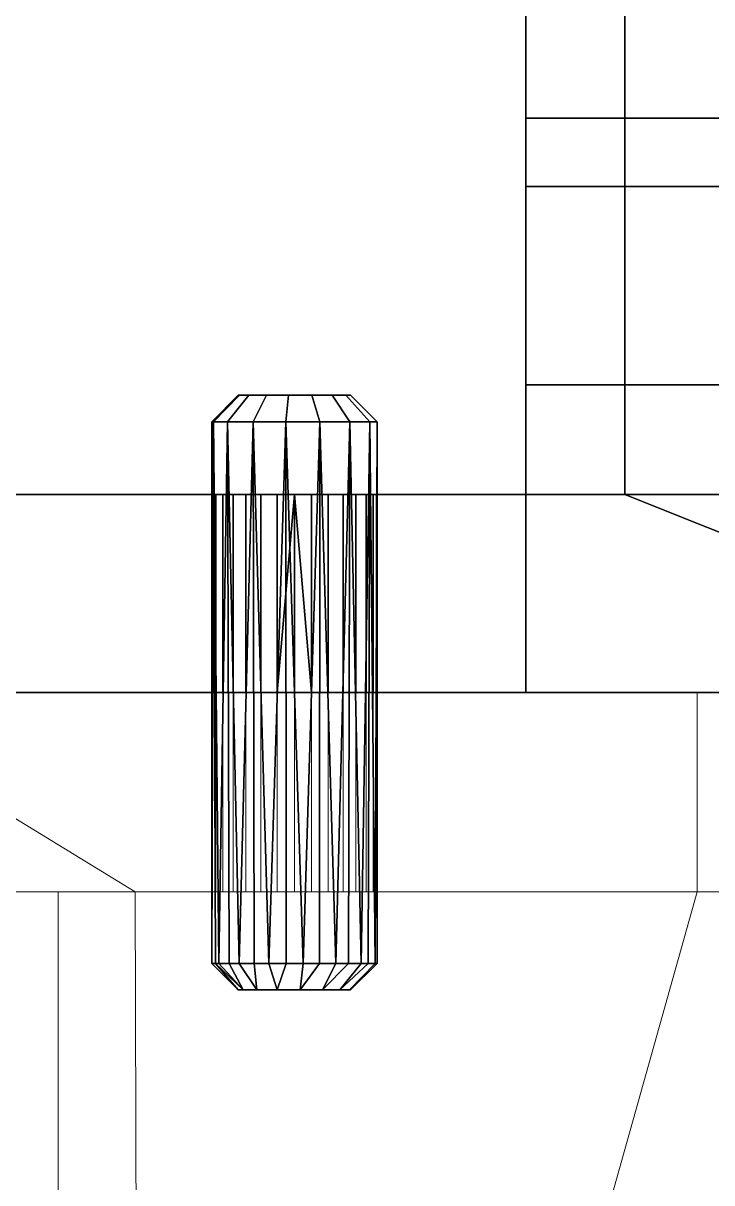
# Model space of a CAD drawing. Header units: millimetres. Extents: x -228 to 252, y -232 to 100.
# Drawn here: x 103.6 to 145.3, y -129.7 to -59.5 of the extents above; entities that cross this region are included whole.
import ezdxf

# ---------------------------------------------------------------- set-up
doc = ezdxf.new("R2010")
doc.units = ezdxf.units.MM
doc.layers.add('1', color=7, linetype='Continuous', true_color=0xffffff)

# ---------------------------------------------------------------- blocks, each defined once
blk = doc.blocks.new('UG_SURFACE_001')
at = {"layer": '1', "color": 7, "linetype": 'Continuous', "lineweight": 25}
for points in [[(150.000006, -88, -140.000001), (140.000001, -88, -140.000001), (140.000001, 10.026604, -103.61167), (150.000006, 10.026604, -103.61167)], [(140.000001, 7.276909, -104.235165), (140.000001, 10.026604, -103.533074), (140.000001, 10.026604, -103.61167), (140.000001, -88, -140.000001)], [(150.000006, 10.026604, 103.61167), (140.000001, 10.026604, 103.61167), (140.000001, -88, 140.000001), (150.000006, -88, 140.000001)], [(140.000001, -88, 140.000001), (140.000001, 10.026604, 103.61167), (140.000001, 7.276909, 104.235165)], [(140.000001, -88, -140.000001), (140.000001, -7.276909, -104.235165), (140.000001, 7.276909, -104.235165)], [(140.000001, 7.276909, 104.235165), (140.000001, -7.276909, 104.235165), (140.000001, -88, 140.000001)], [(140.000001, -88, -140.000001), (140.000001, -20.572484, -98.315597), (140.000001, -7.276909, -104.235165)], [(140.000001, -7.276909, 104.235165), (140.000001, -20.572484, 98.315597), (140.000001, -88, 140.000001)], [(140.000001, -30.31089, -87.499999), (140.000001, -20.572484, -98.315597), (140.000001, -88, -140.000001)], [(140.000001, -88, 140.000001), (140.000001, -20.572484, 98.315597), (140.000001, -30.31089, 87.499999)], [(134.000003, -24.470957, 19.775141), (134.000003, -23.352399, 18.962462), (134.000003, -22.867201), (134.000003, -65.210618)], [(134.000003, -65.210618), (134.000003, -22.867201), (134.000003, -23.122635, -2.430287)], [(134.000003, -23.122635, -2.430287), (134.000003, -23.352399, -18.962462), (134.000003, -24.470957, -19.775141), (134.000003, -65.210618)], [(134.000003, -33.286978, 59.184406), (134.000003, -23.954386, 24.689982), (134.000003, -24.879534, 23.6625), (134.000003, -100.000001, 66)], [(134.000003, -100.000001, -66), (134.000003, -24.879534, -23.6625), (134.000003, -23.954386, -24.689982), (134.000003, -33.286978, -59.184406)], [(134.000003, -65.210618), (134.000003, -25.162263, 20.972518), (134.000003, -24.470957, 19.775141)], [(134.000003, -24.470957, -19.775141), (134.000003, -25.162263, -20.972518), (134.000003, -65.210618)], [(134.000003, -24.879534, 23.6625), (134.000003, -25.306785, 22.347556), (134.000003, -69.357805, 25.423426), (134.000003, -81.369385, 48.21096)], [(134.000003, -24.879534, -23.6625), (134.000003, -100.000001, -66), (134.000003, -81.369385, -48.21096)], [(134.000003, -81.369385, -48.21096), (134.000003, -69.357805, -25.423426), (134.000003, -25.306785, -22.347556), (134.000003, -24.879534, -23.6625)], [(134.000003, -81.369385, 48.21096), (134.000003, -100.000001, 66), (134.000003, -24.879534, 23.6625)], [(134.000003, -65.210618), (134.000003, -69.357805, 25.423426), (134.000003, -25.306785, 22.347556), (134.000003, -25.162263, 20.972518)], [(134.000003, -25.162263, -20.972518), (134.000003, -25.306785, -22.347556), (134.000003, -69.357805, -25.423426), (134.000003, -65.210618)], [(140.000001, -88, -140.000001), (140.000001, -88, -74.000001), (140.000001, -34.770679, -74.000001), (140.000001, -30.31089, -87.499999)], [(140.000001, -30.31089, 87.499999), (140.000001, -34.770679, 74.000001), (140.000001, -88, 74.000001), (140.000001, -88, 140.000001)], [(134.000003, -100.000001, 66), (134.000003, -34.770679, 66), (134.000003, -33.286978, 59.184406)], [(134.000003, -33.286978, -59.184406), (134.000003, -34.770679, -66), (134.000003, -100.000001, -66)], [(140.000001, -34.770679, -74.000001), (140.000001, -88, -74.000001), (35, -88, -74.000001), (35, -34.770679, -74.000001)], [(35, -34.770679, 74.000001), (35, -88, 74.000001), (140.000001, -88, 74.000001), (140.000001, -34.770679, 74.000001)], [(134.000003, -34.770679, -66), (41.000001, -34.770679, -66), (41.000001, -100.000001, -66), (134.000003, -100.000001, -66)], [(134.000003, -100.000001, 66), (41.000001, -100.000001, 66), (41.000001, -34.770679, 66), (134.000003, -34.770679, 66)], [(150.000006, -65.210618), (134.000003, -65.210618), (134.000003, -69.357805, -25.423426), (150.000006, -69.357805, -25.423426)], [(150.000006, -69.357805, 25.423426), (134.000003, -69.357805, 25.423426), (134.000003, -65.210618), (150.000006, -65.210618)], [(150.000006, -69.357805, -25.423426), (134.000003, -69.357805, -25.423426), (134.000003, -81.369385, -48.21096), (150.000006, -81.369385, -48.21096)], [(150.000006, -81.369385, 48.21096), (134.000003, -81.369385, 48.21096), (134.000003, -69.357805, 25.423426), (150.000006, -69.357805, 25.423426)], [(150.000006, -81.369385, -48.21096), (134.000003, -81.369385, -48.21096), (134.000003, -100.000001, -66), (150.000006, -100.000001, -66)], [(150.000006, -100.000001, 66), (134.000003, -100.000001, 66), (134.000003, -81.369385, 48.21096), (150.000006, -81.369385, 48.21096)], [(35, -88, -140.000001), (140.000001, -88, -140.000001), (170.000002, -100.000001, -140.000001), (25, -100.000001, -140.000001)], [(25, -100.000001, 140.000001), (170.000002, -100.000001, 140.000001), (140.000001, -88, 140.000001), (35, -88, 140.000001)], [(140.000001, -88, -140.000001), (35, -88, -140.000001), (59.999999, -88, -126.249999), (62.542103, -88, -125.709653)], [(63.67366, -88, -114.943646), (61.299447, -88, -113.88658), (35, -88, -74.000001), (115.244716, -88, -118.454918)], [(35, -88, -74.000001), (140.000001, -88, -74.000001), (119.999997, -88, -115.000002), (117.966317, -88, -115.43227)], [(117.966317, -88, -115.43227), (116.284274, -88, -116.654344), (35, -88, -74.000001)], [(116.284274, -88, -116.654344), (115.244716, -88, -118.454918), (35, -88, -74.000001)], [(62.542103, -88, 125.709653), (59.999999, -88, 126.249999), (35, -88, 140.000001), (115.244716, -88, 121.545084)], [(61.299447, -88, 113.88658), (63.67366, -88, 114.943646), (140.000001, -88, 74.000001), (35, -88, 74.000001)], [(35, -88, 140.000001), (117.966317, -88, 124.567725), (116.284274, -88, 123.345651)], [(35, -88, 140.000001), (140.000001, -88, 140.000001), (119.999997, -88, 125), (117.966317, -88, 124.567725)], [(116.284274, -88, 123.345651), (115.244716, -88, 121.545084), (35, -88, 140.000001)], [(62.542103, -88, -125.709653), (64.644657, -88, -124.182068), (140.000001, -88, -140.000001)], [(115.244716, -88, 121.545084), (115.02739, -88, 119.477354), (64.644657, -88, 124.182068), (62.542103, -88, 125.709653)], [(65.412655, -88, -116.875), (63.67366, -88, -114.943646), (115.244716, -88, -118.454918), (115.02739, -88, -120.522641)], [(140.000001, -88, 74.000001), (63.67366, -88, 114.943646), (65.412655, -88, 116.875)], [(140.000001, -88, -140.000001), (64.644657, -88, -124.182068), (65.944105, -88, -121.931359)], [(140.000001, -88, 74.000001), (64.644657, -88, 124.182068), (117.061071, -88, 115.954913), (118.96044, -88, 115.109265)], [(64.644657, -88, 124.182068), (115.669876, -88, 117.5), (117.061071, -88, 115.954913)], [(115.02739, -88, 119.477354), (115.669876, -88, 117.5), (64.644657, -88, 124.182068)], [(65.944105, -88, 121.931359), (64.644657, -88, 124.182068), (140.000001, -88, 74.000001)], [(140.000001, -88, -140.000001), (65.412655, -88, -116.875), (117.061071, -88, -124.045081), (118.96044, -88, -124.890737)], [(65.412655, -88, -116.875), (115.669876, -88, -122.500002), (117.061071, -88, -124.045081)], [(115.02739, -88, -120.522641), (115.669876, -88, -122.500002), (65.412655, -88, -116.875)], [(66.215761, -88, -119.346701), (65.412655, -88, -116.875), (140.000001, -88, -140.000001)], [(140.000001, -88, 74.000001), (65.412655, -88, 116.875), (66.215761, -88, 119.346701)], [(140.000001, -88, -140.000001), (65.944105, -88, -121.931359), (66.249996, -88, -119.999997)], [(66.249996, -88, 119.999997), (65.944105, -88, 121.931359), (140.000001, -88, 74.000001)], [(66.249996, -88, -119.999997), (66.215761, -88, -119.346701), (140.000001, -88, -140.000001)], [(140.000001, -88, 74.000001), (66.215761, -88, 119.346701), (66.249996, -88, 119.999997)], [(115.02739, -88, -120.522641), (115.02739, -100.000001, -120.522641), (115.669876, -100.000001, -122.500002), (115.669876, -88, -122.500002)], [(115.244716, -88, -118.454918), (115.244716, -100.000001, -118.454918), (115.02739, -100.000001, -120.522641), (115.02739, -88, -120.522641)], [(115.02739, -88, 119.477354), (115.02739, -100.000001, 119.477354), (115.669876, -100.000001, 117.5), (115.669876, -88, 117.5)], [(115.244716, -88, 121.545084), (115.244716, -100.000001, 121.545084), (115.02739, -100.000001, 119.477354), (115.02739, -88, 119.477354)], [(116.284274, -88, -116.654344), (116.284274, -100.000001, -116.654344), (115.244716, -100.000001, -118.454918), (115.244716, -88, -118.454918)], [(116.284274, -88, 123.345651), (116.284274, -100.000001, 123.345651), (115.244716, -100.000001, 121.545084), (115.244716, -88, 121.545084)], [(115.669876, -88, -122.500002), (115.669876, -100.000001, -122.500002), (117.061071, -100.000001, -124.045081), (117.061071, -88, -124.045081)], [(115.669876, -88, 117.5), (115.669876, -100.000001, 117.5), (117.061071, -100.000001, 115.954913), (117.061071, -88, 115.954913)], [(117.966317, -88, -115.43227), (117.966317, -100.000001, -115.43227), (116.284274, -100.000001, -116.654344), (116.284274, -88, -116.654344)], [(117.966317, -88, 124.567725), (117.966317, -100.000001, 124.567725), (116.284274, -100.000001, 123.345651), (116.284274, -88, 123.345651)], [(117.061071, -88, -124.045081), (117.061071, -100.000001, -124.045081), (118.96044, -100.000001, -124.890737), (118.96044, -88, -124.890737)], [(117.061071, -88, 115.954913), (117.061071, -100.000001, 115.954913), (118.96044, -100.000001, 115.109265), (118.96044, -88, 115.109265)], [(119.999997, -88, -115.000002), (119.999997, -100.000001, -115.000002), (117.966317, -100.000001, -115.43227), (117.966317, -88, -115.43227)], [(119.999997, -88, 125), (119.999997, -100.000001, 125), (117.966317, -100.000001, 124.567725), (117.966317, -88, 124.567725)], [(140.000001, -88, -140.000001), (118.96044, -88, -124.890737), (119.999997, -88, -125)], [(119.999997, -88, -125), (118.96044, -100.000001, -124.890737), (121.039562, -100.000001, -124.890737)], [(119.999997, -88, -125), (118.96044, -88, -124.890737), (118.96044, -100.000001, -124.890737)], [(119.999997, -88, 115.000002), (118.96044, -100.000001, 115.109265), (121.039562, -100.000001, 115.109265)], [(119.999997, -88, 115.000002), (118.96044, -88, 115.109265), (118.96044, -100.000001, 115.109265)], [(140.000001, -88, 74.000001), (118.96044, -88, 115.109265), (119.999997, -88, 115.000002)], [(119.999997, -88, -125), (121.039562, -88, -124.890737), (140.000001, -88, -140.000001)], [(122.033685, -88, -115.43227), (119.999997, -88, -115.000002), (140.000001, -88, -74.000001)], [(121.039562, -100.000001, -124.890737), (121.039562, -88, -124.890737), (119.999997, -88, -125)], [(122.033685, -88, -115.43227), (122.033685, -100.000001, -115.43227), (119.999997, -100.000001, -115.000002), (119.999997, -88, -115.000002)], [(121.039562, -100.000001, 115.109265), (121.039562, -88, 115.109265), (119.999997, -88, 115.000002)], [(122.033685, -88, 124.567725), (122.033685, -100.000001, 124.567725), (119.999997, -100.000001, 125), (119.999997, -88, 125)], [(119.999997, -88, 115.000002), (121.039562, -88, 115.109265), (140.000001, -88, 74.000001)], [(122.033685, -88, 124.567725), (119.999997, -88, 125), (140.000001, -88, 140.000001)], [(121.039562, -88, -124.890737), (122.938924, -88, -124.045081), (140.000001, -88, -140.000001)], [(121.039562, -88, -124.890737), (121.039562, -100.000001, -124.890737), (122.938924, -100.000001, -124.045081), (122.938924, -88, -124.045081)], [(121.039562, -88, 115.109265), (121.039562, -100.000001, 115.109265), (122.938924, -100.000001, 115.954913), (122.938924, -88, 115.954913)], [(121.039562, -88, 115.109265), (122.938924, -88, 115.954913), (140.000001, -88, 74.000001)], [(140.000001, -88, -74.000001), (123.715721, -88, -116.654344), (122.033685, -88, -115.43227)], [(123.715721, -88, -116.654344), (123.715721, -100.000001, -116.654344), (122.033685, -100.000001, -115.43227), (122.033685, -88, -115.43227)], [(123.715721, -88, 123.345651), (123.715721, -100.000001, 123.345651), (122.033685, -100.000001, 124.567725), (122.033685, -88, 124.567725)], [(123.715721, -88, 123.345651), (122.033685, -88, 124.567725), (140.000001, -88, 140.000001)], [(122.938924, -88, -124.045081), (124.330126, -88, -122.500002), (140.000001, -88, -140.000001)], [(122.938924, -88, -124.045081), (122.938924, -100.000001, -124.045081), (124.330126, -100.000001, -122.500002), (124.330126, -88, -122.500002)], [(122.938924, -88, 115.954913), (122.938924, -100.000001, 115.954913), (124.330126, -100.000001, 117.5), (124.330126, -88, 117.5)], [(122.938924, -88, 115.954913), (124.330126, -88, 117.5), (140.000001, -88, 74.000001)], [(140.000001, -88, -74.000001), (124.755286, -88, -118.454918), (123.715721, -88, -116.654344)], [(124.755286, -88, -118.454918), (124.755286, -100.000001, -118.454918), (123.715721, -100.000001, -116.654344), (123.715721, -88, -116.654344)], [(124.755286, -88, 121.545084), (124.755286, -100.000001, 121.545084), (123.715721, -100.000001, 123.345651), (123.715721, -88, 123.345651)], [(140.000001, -88, 140.000001), (124.755286, -88, 121.545084), (123.715721, -88, 123.345651)], [(140.000001, -88, -140.000001), (124.330126, -88, -122.500002), (124.972612, -88, -120.522641)], [(124.330126, -88, -122.500002), (124.330126, -100.000001, -122.500002), (124.972612, -100.000001, -120.522641), (124.972612, -88, -120.522641)], [(124.330126, -88, 117.5), (124.330126, -100.000001, 117.5), (124.972612, -100.000001, 119.477354), (124.972612, -88, 119.477354)], [(140.000001, -88, 140.000001), (140.000001, -88, 74.000001), (124.330126, -88, 117.5), (124.972612, -88, 119.477354)], [(124.972612, -88, -120.522641), (124.755286, -88, -118.454918), (140.000001, -88, -74.000001), (140.000001, -88, -140.000001)], [(124.972612, -88, -120.522641), (124.972612, -100.000001, -120.522641), (124.755286, -100.000001, -118.454918), (124.755286, -88, -118.454918)], [(124.972612, -88, 119.477354), (124.972612, -100.000001, 119.477354), (124.755286, -100.000001, 121.545084), (124.755286, -88, 121.545084)], [(124.972612, -88, 119.477354), (124.755286, -88, 121.545084), (140.000001, -88, 140.000001)], [(170.000002, -100.000001, -140.000001), (140.000001, -88, -140.000001), (150.000006, -88, -140.000001)], [(170.000002, -100.000001, 140.000001), (150.000006, -88, 140.000001), (140.000001, -88, 140.000001)], [(25, -100.000001, -140.000001), (117.061071, -100.000001, -124.045081), (115.669876, -100.000001, -122.500002)], [(25, -100.000001, -140.000001), (170.000002, -100.000001, -140.000001), (121.039562, -100.000001, -124.890737), (118.96044, -100.000001, -124.890737)], [(118.96044, -100.000001, -124.890737), (117.061071, -100.000001, -124.045081), (25, -100.000001, -140.000001)], [(115.244716, -100.000001, -118.454918), (25, -100.000001, -66), (61.299447, -100.000001, -113.88658), (63.67366, -100.000001, -114.943646)], [(41.000001, -100.000001, -66), (25, -100.000001, -66), (115.244716, -100.000001, -118.454918), (116.284274, -100.000001, -116.654344)], [(62.542103, -100.000001, -125.709653), (59.999999, -100.000001, -126.249999), (25, -100.000001, -140.000001), (115.669876, -100.000001, -122.500002)], [(115.244716, -100.000001, 121.545084), (25, -100.000001, 140.000001), (59.999999, -100.000001, 126.249999), (62.542103, -100.000001, 125.709653)], [(170.000002, -100.000001, 140.000001), (25, -100.000001, 140.000001), (117.966317, -100.000001, 124.567725), (119.999997, -100.000001, 125)], [(25, -100.000001, 140.000001), (115.244716, -100.000001, 121.545084), (116.284274, -100.000001, 123.345651)], [(116.284274, -100.000001, 123.345651), (117.966317, -100.000001, 124.567725), (25, -100.000001, 140.000001)], [(41.000001, -100.000001, -66), (116.284274, -100.000001, -116.654344), (117.966317, -100.000001, -115.43227)], [(117.966317, -100.000001, -115.43227), (119.999997, -100.000001, -115.000002), (134.000003, -100.000001, -66), (41.000001, -100.000001, -66)], [(63.67366, -100.000001, 114.943646), (61.299447, -100.000001, 113.88658), (41.000001, -100.000001, 66), (134.000003, -100.000001, 66)], [(115.669876, -100.000001, -122.500002), (64.644657, -100.000001, -124.182068), (62.542103, -100.000001, -125.709653)], [(62.542103, -100.000001, 125.709653), (64.644657, -100.000001, 124.182068), (115.244716, -100.000001, 121.545084)], [(63.67366, -100.000001, -114.943646), (65.412655, -100.000001, -116.875), (115.244716, -100.000001, -118.454918)], [(65.412655, -100.000001, 116.875), (63.67366, -100.000001, 114.943646), (134.000003, -100.000001, 66)], [(64.644657, -100.000001, -124.182068), (115.669876, -100.000001, -122.500002), (115.02739, -100.000001, -120.522641)], [(65.944105, -100.000001, -121.931359), (64.644657, -100.000001, -124.182068), (115.02739, -100.000001, -120.522641)], [(115.244716, -100.000001, 121.545084), (64.644657, -100.000001, 124.182068), (65.944105, -100.000001, 121.931359)], [(115.244716, -100.000001, -118.454918), (65.412655, -100.000001, -116.875), (66.215761, -100.000001, -119.346701)], [(65.412655, -100.000001, 116.875), (115.669876, -100.000001, 117.5), (115.02739, -100.000001, 119.477354)], [(65.412655, -100.000001, 116.875), (134.000003, -100.000001, 66), (117.061071, -100.000001, 115.954913), (115.669876, -100.000001, 117.5)], [(66.215761, -100.000001, 119.346701), (65.412655, -100.000001, 116.875), (115.02739, -100.000001, 119.477354)], [(66.249996, -100.000001, -119.999997), (65.944105, -100.000001, -121.931359), (115.02739, -100.000001, -120.522641)], [(115.244716, -100.000001, 121.545084), (65.944105, -100.000001, 121.931359), (66.249996, -100.000001, 119.999997)], [(115.02739, -100.000001, -120.522641), (115.244716, -100.000001, -118.454918), (66.215761, -100.000001, -119.346701), (66.249996, -100.000001, -119.999997)], [(66.249996, -100.000001, 119.999997), (66.215761, -100.000001, 119.346701), (115.02739, -100.000001, 119.477354), (115.244716, -100.000001, 121.545084)], [(118.96044, -100.000001, 115.109265), (117.061071, -100.000001, 115.954913), (134.000003, -100.000001, 66)], [(134.000003, -100.000001, 66), (121.039562, -100.000001, 115.109265), (118.96044, -100.000001, 115.109265)], [(119.999997, -100.000001, -115.000002), (163.784236, -100.000001, -119.346701), (164.587334, -100.000001, -116.875)], [(164.055899, -100.000001, -121.931359), (163.784236, -100.000001, -119.346701), (119.999997, -100.000001, -115.000002), (122.033685, -100.000001, -115.43227)], [(164.587334, -100.000001, -116.875), (166.326344, -100.000001, -114.943646), (134.000003, -100.000001, -66), (119.999997, -100.000001, -115.000002)], [(119.999997, -100.000001, 125), (122.033685, -100.000001, 124.567725), (170.000002, -100.000001, 140.000001)], [(122.938924, -100.000001, -124.045081), (121.039562, -100.000001, -124.890737), (170.000002, -100.000001, -140.000001)], [(121.039562, -100.000001, 115.109265), (134.000003, -100.000001, 66), (166.326344, -100.000001, 114.943646), (164.587334, -100.000001, 116.875)], [(122.938924, -100.000001, 115.954913), (121.039562, -100.000001, 115.109265), (163.784236, -100.000001, 119.346701)], [(164.587334, -100.000001, 116.875), (163.784236, -100.000001, 119.346701), (121.039562, -100.000001, 115.109265)], [(122.033685, -100.000001, -115.43227), (167.457893, -100.000001, -125.709653), (165.35534, -100.000001, -124.182068)], [(165.35534, -100.000001, -124.182068), (164.055899, -100.000001, -121.931359), (122.033685, -100.000001, -115.43227)], [(167.457893, -100.000001, -125.709653), (122.033685, -100.000001, -115.43227), (123.715721, -100.000001, -116.654344)], [(170.000002, -100.000001, 140.000001), (122.033685, -100.000001, 124.567725), (123.715721, -100.000001, 123.345651)], [(170.000002, -100.000001, -140.000001), (124.330126, -100.000001, -122.500002), (122.938924, -100.000001, -124.045081)], [(163.784236, -100.000001, 119.346701), (124.330126, -100.000001, 117.5), (122.938924, -100.000001, 115.954913)], [(170.000002, -100.000001, -126.249999), (123.715721, -100.000001, -116.654344), (124.755286, -100.000001, -118.454918)], [(123.715721, -100.000001, -116.654344), (170.000002, -100.000001, -126.249999), (167.457893, -100.000001, -125.709653)], [(123.715721, -100.000001, 123.345651), (124.755286, -100.000001, 121.545084), (170.000002, -100.000001, 140.000001)], [(170.000002, -100.000001, -126.249999), (124.972612, -100.000001, -120.522641), (124.330126, -100.000001, -122.500002), (170.000002, -100.000001, -140.000001)], [(124.972612, -100.000001, 119.477354), (124.330126, -100.000001, 117.5), (163.784236, -100.000001, 119.346701)], [(170.000002, -100.000001, -126.249999), (124.755286, -100.000001, -118.454918), (124.972612, -100.000001, -120.522641)], [(163.784236, -100.000001, 119.346701), (164.055899, -100.000001, 121.931359), (124.755286, -100.000001, 121.545084), (124.972612, -100.000001, 119.477354)], [(124.755286, -100.000001, 121.545084), (164.055899, -100.000001, 121.931359), (165.35534, -100.000001, 124.182068)], [(165.35534, -100.000001, 124.182068), (167.457893, -100.000001, 125.709653), (170.000002, -100.000001, 140.000001), (124.755286, -100.000001, 121.545084)], [(150.000006, -100.000001, -66), (134.000003, -100.000001, -66), (166.326344, -100.000001, -114.943646)], [(166.326344, -100.000001, 114.943646), (134.000003, -100.000001, 66), (150.000006, -100.000001, 66)]]:
    blk.add_3dface(points, dxfattribs=at)
blk = doc.blocks.new('3148_BODY')
at = {"layer": '1', "color": 7, "linetype": 'Continuous', "lineweight": 25}
for p, q in [((140, -88, -140), (140, 10.026604, -103.611668)), ((140, -88, 140), (140, 10.026604, 103.611668)), ((134, -100, 66), (134, -34.770677, 66)), ((134, -100, -66), (134, -34.770677, -66)), ((140, -88, -74), (140, -34.770677, -74)), ((140, -88, 74), (140, -34.770677, 74)), ((35, -88, 140), (140, -88, 140)), ((35, -88, -140), (140, -88, -140)), ((35, -88, 74), (140, -88, 74)), ((35, -88, -74), (140, -88, -74)), ((140, -88, 140), (140, -88, 74)), ((140, -88, -140), (150, -88, -140)), ((140, -88, 140), (150, -88, 140)), ((140, -88, -140), (140, -88, -74)), ((25, -100, 140), (170, -100, 140)), ((25, -100, -140), (170, -100, -140)), ((41, -100, 66), (134, -100, 66)), ((41, -100, -66), (134, -100, -66)), ((134, -100, -66), (150, -100, -66)), ((134, -100, 66), (150, -100, 66))]:
    blk.add_line(p, q, dxfattribs=at)
at = {"layer": '1', "color": 7, "linetype": 'Continuous', "lineweight": 25, "extrusion": (0, -1, 0)}
for centre in [(120, 120, 88), (120, -120, 88)]:
    blk.add_circle(centre, 5, dxfattribs=at)
at = {"layer": '1', "color": 7, "linetype": 'Continuous', "lineweight": 25, "extrusion": (0, 1, 0)}
for centre in [(-120, 120, -100), (-120, -120, -100)]:
    blk.add_circle(centre, 5, dxfattribs=at)
at = {"layer": '1', "color": 7, "linetype": 'Continuous', "lineweight": 25, "extrusion": (-1, 6.12303e-17, 1.2326e-32)}
blk.add_arc((145.210618, 0, -134), 80, 124.411509, 235.588491, dxfattribs=at)
at = {"layer": '1', "color": 7, "linetype": 'Continuous', "lineweight": 25}
blk.add_blockref('UG_SURFACE_001', (0, 0), dxfattribs=at)
blk = doc.blocks.new('UG_SURFACE_022')
at = {"layer": '1', "color": 60, "linetype": 'Continuous', "lineweight": 18}
for points in [[(0, 100.078948, 12.066905), (0, 104.726948), (0, 80.352001)], [(0, 104.726948), (19.375, 104.726948), (19.375, 80.352001), (0, 80.352001)], [(19.375, 104.726948), (30.625001, 104.726948), (30.625001, 80.352001), (19.375, 80.352001)], [(30.625001, 104.726948), (85.124999, 104.726948), (85.124999, 80.352001), (30.625001, 80.352001)], [(85.124999, 104.726948), (204.875007, 104.726948), (150.999993, 85.000001), (138.999999, 85.000001)], [(138.999999, 85.000001), (138.999999, 80.352001), (85.124999, 80.352001), (85.124999, 104.726948)], [(204.875007, 104.726948), (204.875007, 80.352001), (150.999993, 80.352001), (150.999993, 85.000001)], [(204.875007, 104.726948), (270.624995, 104.726948), (270.624995, 80.352001), (204.875007, 80.352001)], [(270.624995, 104.726948), (289.999992, 104.726948), (289.999992, 80.352001), (270.624995, 80.352001)], [(289.999992, 100.078948, 12.066905), (289.999992, 80.352001), (289.999992, 104.726948)], [(0, 80.352001), (0, 46.328951), (0, 46.328951, 12.066905), (0, 100.078948, 12.066905)], [(289.999992, 100.078948, 12.066905), (289.999992, 46.328951, 12.066905), (289.999992, 46.328951), (289.999992, 80.352001)], [(150.999993, 85.000001), (150.999993, 85.000001, -119.999997), (138.999999, 85.000001, -119.999997), (138.999999, 85.000001)], [(138.999999, 80.352001), (138.999999, 85.000001), (138.999999, 85.000001, -119.999997), (138.999999, 79.999998, -119.999997)], [(150.999993, 79.999998, -119.999997), (150.999993, 85.000001, -119.999997), (150.999993, 85.000001), (150.999993, 80.352001)], [(0, 80.352001), (19.375, 80.352001), (19.375, 46.328951), (0, 46.328951)], [(19.375, 80.352001), (23.454916, 75.459279), (21.654347, 74.419722)], [(21.654347, 74.419722), (20.432273, 72.737686), (19.375, 80.352001)], [(19.375, 46.328951), (19.375, 80.352001), (20, 70.703998)], [(25.522642, 75.676613), (23.454916, 75.459279), (19.375, 80.352001), (30.625001, 80.352001)], [(20.432273, 72.737686), (20, 70.703998), (19.375, 80.352001)], [(30.625001, 80.352001), (27.5, 75.034127), (25.522642, 75.676613)], [(29.045084, 73.642924), (27.5, 75.034127), (30.625001, 80.352001)], [(30.625001, 80.352001), (29.890738, 71.743555), (29.045084, 73.642924)], [(29.890738, 69.664441), (29.890738, 71.743555), (30.625001, 80.352001), (30.625001, 46.328951)], [(30.625001, 80.352001), (85.124999, 80.352001), (85.124999, 46.328951), (30.625001, 46.328951)], [(138.999999, 46.328951), (85.124999, 46.328951), (85.124999, 80.352001), (138.999999, 80.352001)], [(138.999999, 79.999998, -119.999997), (138.999999, 46.328951), (138.999999, 80.352001)], [(150.999993, 80.352001), (204.875007, 80.352001), (204.875007, 46.328951), (150.999993, 46.328951)], [(150.999993, 79.999998, -119.999997), (150.999993, 80.352001), (150.999993, 46.328951)], [(204.875007, 80.352001), (263.454914, 75.459279), (261.654347, 74.419722)], [(204.875007, 80.352001), (270.624995, 80.352001), (265.522629, 75.676613), (263.454914, 75.459279)], [(204.875007, 46.328951), (204.875007, 80.352001), (259.99999, 70.703998), (260.432273, 68.670318)], [(261.654347, 74.419722), (260.432273, 72.737686), (204.875007, 80.352001)], [(260.432273, 72.737686), (259.99999, 70.703998), (204.875007, 80.352001)], [(267.500013, 75.034127), (265.522629, 75.676613), (270.624995, 80.352001)], [(270.624995, 80.352001), (269.045085, 73.642924), (267.500013, 75.034127)], [(269.890726, 71.743555), (269.045085, 73.642924), (270.624995, 80.352001)], [(269.890726, 69.664441), (269.890726, 71.743555), (270.624995, 80.352001), (270.624995, 46.328951)], [(270.624995, 80.352001), (289.999992, 80.352001), (289.999992, 46.328951), (270.624995, 46.328951)], [(138.999999, 79.999998, -119.999997), (138.999999, 21, -5), (138.999999, 21), (138.999999, 46.328951)], [(150.999993, 46.328951), (150.999993, 21), (150.999993, 21, -5), (150.999993, 79.999998, -119.999997)], [(23.454916, 75.459279), (23.454916, 75.459279, 12.066905), (21.654347, 74.419722, 12.066905), (21.654347, 74.419722)], [(25.522642, 75.676613), (25.522642, 75.676613, 12.066905), (23.454916, 75.459279, 12.066905), (23.454916, 75.459279)], [(27.5, 75.034127), (27.5, 75.034127, 12.066905), (25.522642, 75.676613, 12.066905), (25.522642, 75.676613)], [(263.454914, 75.459279), (263.454914, 75.459279, 12.066905), (261.654347, 74.419722, 12.066905), (261.654347, 74.419722)], [(265.522629, 75.676613), (265.522629, 75.676613, 12.066905), (263.454914, 75.459279, 12.066905), (263.454914, 75.459279)], [(267.500013, 75.034127), (267.500013, 75.034127, 12.066905), (265.522629, 75.676613, 12.066905), (265.522629, 75.676613)], [(29.045084, 73.642924), (29.045084, 73.642924, 12.066905), (27.5, 75.034127, 12.066905), (27.5, 75.034127)], [(269.045085, 73.642924), (269.045085, 73.642924, 12.066905), (267.500013, 75.034127, 12.066905), (267.500013, 75.034127)], [(21.654347, 74.419722), (21.654347, 74.419722, 12.066905), (20.432273, 72.737686, 12.066905), (20.432273, 72.737686)], [(261.654347, 74.419722), (261.654347, 74.419722, 12.066905), (260.432273, 72.737686, 12.066905), (260.432273, 72.737686)], [(29.890738, 71.743555), (29.890738, 71.743555, 12.066905), (29.045084, 73.642924, 12.066905), (29.045084, 73.642924)], [(269.890726, 71.743555), (269.890726, 71.743555, 12.066905), (269.045085, 73.642924, 12.066905), (269.045085, 73.642924)], [(20.432273, 72.737686), (20.432273, 72.737686, 12.066905), (20, 70.703998, 12.066905), (20, 70.703998)], [(260.432273, 72.737686), (260.432273, 72.737686, 12.066905), (259.99999, 70.703998, 12.066905), (259.99999, 70.703998)], [(29.890738, 69.664441), (29.890738, 69.664441, 12.066905), (29.890738, 71.743555, 12.066905), (29.890738, 71.743555)], [(269.890726, 69.664441), (269.890726, 69.664441, 12.066905), (269.890726, 71.743555, 12.066905), (269.890726, 71.743555)], [(20, 70.703998), (20.432273, 68.670318), (19.375, 46.328951)], [(20, 70.703998), (20, 70.703998, 12.066905), (20.432273, 68.670318, 12.066905), (20.432273, 68.670318)], [(259.99999, 70.703998), (259.99999, 70.703998, 12.066905), (260.432273, 68.670318, 12.066905), (260.432273, 68.670318)], [(29.045084, 67.765072), (29.045084, 67.765072, 12.066905), (29.890738, 69.664441, 12.066905), (29.890738, 69.664441)], [(30.625001, 46.328951), (29.045084, 67.765072), (29.890738, 69.664441)], [(269.045085, 67.765072), (269.045085, 67.765072, 12.066905), (269.890726, 69.664441, 12.066905), (269.890726, 69.664441)], [(270.624995, 46.328951), (269.045085, 67.765072), (269.890726, 69.664441)], [(20.432273, 68.670318), (21.654347, 66.988274), (19.375, 46.328951)], [(20.432273, 68.670318), (20.432273, 68.670318, 12.066905), (21.654347, 66.988274, 12.066905), (21.654347, 66.988274)], [(260.432273, 68.670318), (261.654347, 66.988274), (204.875007, 46.328951)], [(260.432273, 68.670318), (260.432273, 68.670318, 12.066905), (261.654347, 66.988274, 12.066905), (261.654347, 66.988274)], [(27.5, 66.37387), (27.5, 66.37387, 12.066905), (29.045084, 67.765072, 12.066905), (29.045084, 67.765072)], [(30.625001, 46.328951), (27.5, 66.37387), (29.045084, 67.765072)], [(267.500013, 66.37387), (267.500013, 66.37387, 12.066905), (269.045085, 67.765072, 12.066905), (269.045085, 67.765072)], [(267.500013, 66.37387), (269.045085, 67.765072), (270.624995, 46.328951)], [(19.375, 46.328951), (21.654347, 66.988274), (23.454916, 65.948717)], [(21.654347, 66.988274), (21.654347, 66.988274, 12.066905), (23.454916, 65.948717, 12.066905), (23.454916, 65.948717)], [(270.624995, 46.328951), (204.875007, 46.328951), (261.654347, 66.988274), (263.454914, 65.948717)], [(261.654347, 66.988274), (261.654347, 66.988274, 12.066905), (263.454914, 65.948717, 12.066905), (263.454914, 65.948717)], [(25.522642, 65.731391), (25.522642, 65.731391, 12.066905), (27.5, 66.37387, 12.066905), (27.5, 66.37387)], [(25.522642, 65.731391), (27.5, 66.37387), (30.625001, 46.328951)], [(265.522629, 65.731391), (265.522629, 65.731391, 12.066905), (267.500013, 66.37387, 12.066905), (267.500013, 66.37387)], [(270.624995, 46.328951), (265.522629, 65.731391), (267.500013, 66.37387)], [(30.625001, 46.328951), (19.375, 46.328951), (23.454916, 65.948717), (25.522642, 65.731391)], [(23.454916, 65.948717), (23.454916, 65.948717, 12.066905), (25.522642, 65.731391, 12.066905), (25.522642, 65.731391)], [(263.454914, 65.948717), (263.454914, 65.948717, 12.066905), (265.522629, 65.731391, 12.066905), (265.522629, 65.731391)], [(263.454914, 65.948717), (265.522629, 65.731391), (270.624995, 46.328951)], [(0, 7.22695, 12.066905), (0, 46.328951, 12.066905), (0, 46.328951), (0, 17.72695)], [(0, 46.328951), (19.375, 46.328951), (19.375, 23.362527), (19.290341, 23.246003)], [(19.290341, 23.246003), (18.750001, 20.703901), (0, 17.72695), (0, 46.328951)], [(19.375, 46.328951), (23.068644, 26.648004), (20.817934, 25.348555)], [(19.375, 46.328951), (30.625001, 46.328951), (25.653303, 26.919661), (23.068644, 26.648004)], [(20.817934, 25.348555), (19.375, 23.362527), (19.375, 46.328951)], [(28.124999, 26.116559), (25.653303, 26.919661), (30.625001, 46.328951)], [(30.625001, 46.328951), (30.056356, 24.377558), (28.124999, 26.116559)], [(30.625001, 46.328951), (30.625001, 23.100363), (30.056356, 24.377558)], [(31.113423, 22.003349), (30.625001, 23.100363), (30.625001, 46.328951), (85.124999, 46.328951)], [(31.113423, 19.404452), (31.113423, 22.003349), (85.124999, 46.328951), (85.124999, 17.72695)], [(85.124999, 17.72695), (85.124999, 46.328951), (138.999999, 46.328951), (138.999999, 21)], [(150.999993, 21), (150.999993, 46.328951), (204.875007, 46.328951), (204.875007, 17.72695)], [(204.875007, 46.328951), (270.624995, 46.328951), (263.068646, 26.648004), (260.817945, 25.348555)], [(204.875007, 17.72695), (204.875007, 46.328951), (259.290338, 23.246003), (258.749992, 20.703901)], [(260.817945, 25.348555), (259.290338, 23.246003), (204.875007, 46.328951)], [(265.653312, 26.919661), (263.068646, 26.648004), (270.624995, 46.328951)], [(270.624995, 46.328951), (268.124998, 26.116559), (265.653312, 26.919661)], [(270.056367, 24.377558), (268.124998, 26.116559), (270.624995, 46.328951)], [(270.624995, 46.328951), (270.624995, 23.100363), (270.056367, 24.377558)], [(270.624995, 23.100363), (270.624995, 46.328951), (289.999992, 46.328951), (289.999992, 17.72695)], [(289.999992, 46.328951, 12.066905), (289.999992, 7.22695, 12.066905), (289.999992, 17.72695), (289.999992, 46.328951)]]:
    blk.add_3dface(points, dxfattribs=at)
blk = doc.blocks.new('plohadka_fiksatora_traversi_BODY')
at = {"layer": '1', "color": 60, "linetype": 'Continuous', "lineweight": 18}
for p, q in [((0, 250), (0, 0)), ((0, 0, 12.0669), (0, 250, 12.0669)), ((290, 250, 12.0669), (290, 0, 12.0669)), ((290, 0), (290, 250)), ((151, 85), (139, 85)), ((139, 85), (139, 85, -120)), ((139, 85), (139, 21)), ((151, 85), (151, 21)), ((151, 85), (151, 85, -120))]:
    blk.add_line(p, q, dxfattribs=at)
at = {"layer": '1', "color": 60, "linetype": 'Continuous', "lineweight": 18, "extrusion": (0, 0, -1)}
for centre in [(-25, 70.704), (-25, 70.704, -12.0669), (-265, 70.704), (-265, 70.704, -12.0669)]:
    blk.add_circle(centre, 5, dxfattribs=at)
at = {"layer": '1', "color": 60, "linetype": 'Continuous', "lineweight": 18}
blk.add_blockref('UG_SURFACE_022', (0, 0), dxfattribs=at)
blk = doc.blocks.new('UG_SURFACE_023')
at = {"layer": '1', "color": 30, "linetype": 'Continuous', "lineweight": 25}
for points in [[(-0.522642, 4.97261, 1.6), (-2.5, 4.330127, 1.6), (-1.545085, 4.755283, 34.400001)], [(-2.5, 4.330127, 1.6), (-0.522642, 4.97261, 1.6), (-0.355397, 3.381375), (-1.7, 2.944486)], [(-1.545085, 4.755283, 34.400001), (-0.511221, 4.863946, 34.400001), (-0.522642, 4.97261, 1.6)], [(-1.050658, 3.233592, 35.999998), (0.355397, 3.381375, 35.999998), (0.522642, 4.97261, 34.400001), (-0.511221, 4.863946, 34.400001)], [(1.545085, 4.755283, 1.6), (-0.522642, 4.97261, 1.6), (0.522642, 4.97261, 34.400001)], [(-0.522642, 4.97261, 1.6), (-0.511221, 4.863946, 34.400001), (0.522642, 4.97261, 34.400001)], [(-0.522642, 4.97261, 1.6), (1.545085, 4.755283, 1.6), (1.050658, 3.233592), (-0.355397, 3.381375)], [(1.511321, 4.651368, 34.400001), (0.522642, 4.97261, 34.400001), (0.355397, 3.381375, 35.999998)], [(0.522642, 4.97261, 34.400001), (1.511321, 4.651368, 34.400001), (1.545085, 4.755283, 1.6)], [(-2.5, 4.330127, 1.6), (-4.045085, 2.938926, 1.6), (-3.345653, 3.715724, 34.400001)], [(-4.045085, 2.938926, 1.6), (-2.5, 4.330127, 1.6), (-1.7, 2.944486), (-2.750658, 1.99847)], [(-3.345653, 3.715724, 34.400001), (-2.445369, 4.235503, 34.400001), (-2.5, 4.330127, 1.6)], [(-2.445369, 4.235503, 34.400001), (-3.345653, 3.715724, 34.400001), (-2.275044, 2.526692, 35.999998)], [(-2.5, 4.330127, 1.6), (-2.445369, 4.235503, 34.400001), (-1.545085, 4.755283, 34.400001)], [(-2.275044, 2.526692, 35.999998), (-1.050658, 3.233592, 35.999998), (-1.545085, 4.755283, 34.400001), (-2.445369, 4.235503, 34.400001)], [(-0.511221, 4.863946, 34.400001), (-1.545085, 4.755283, 34.400001), (-1.050658, 3.233592, 35.999998)], [(0.355397, 3.381375, 35.999998), (1.7, 2.944486, 35.999998), (2.5, 4.330127, 34.400001), (1.511321, 4.651368, 34.400001)], [(1.545085, 4.755283, 1.6), (3.345653, 3.715724, 1.6), (2.275044, 2.526692), (1.050658, 3.233592)], [(1.545085, 4.755283, 1.6), (1.511321, 4.651368, 34.400001), (2.5, 4.330127, 34.400001)], [(3.345653, 3.715724, 1.6), (1.545085, 4.755283, 1.6), (2.5, 4.330127, 34.400001)], [(3.272542, 3.634527, 34.400001), (2.5, 4.330127, 34.400001), (1.7, 2.944486, 35.999998)], [(2.5, 4.330127, 34.400001), (3.272542, 3.634527, 34.400001), (3.345653, 3.715724, 1.6)], [(-4.045085, 2.938926, 1.6), (-3.95669, 2.874704, 34.400001), (-3.345653, 3.715724, 34.400001)], [(-3.106055, 1.382905, 35.999998), (-2.275044, 2.526692, 35.999998), (-3.345653, 3.715724, 34.400001), (-3.95669, 2.874704, 34.400001)], [(1.7, 2.944486, 35.999998), (2.750658, 1.99847, 35.999998), (4.045085, 2.938926, 34.400001), (3.272542, 3.634527, 34.400001)], [(3.345653, 3.715724, 1.6), (4.567727, 2.033683, 1.6), (3.106055, 1.382905), (2.275044, 2.526692)], [(3.345653, 3.715724, 1.6), (3.272542, 3.634527, 34.400001), (4.045085, 2.938926, 34.400001)], [(4.567727, 2.033683, 1.6), (3.345653, 3.715724, 1.6), (4.045085, 2.938926, 34.400001)], [(-4.045085, 2.938926, 1.6), (-4.890738, 1.039558, 1.6), (-4.567727, 2.033683, 34.400001)], [(-4.890738, 1.039558, 1.6), (-4.045085, 2.938926, 1.6), (-2.750658, 1.99847), (-3.325702, 0.7069)], [(-4.567727, 2.033683, 34.400001), (-3.95669, 2.874704, 34.400001), (-4.045085, 2.938926, 1.6)], [(-3.95669, 2.874704, 34.400001), (-4.567727, 2.033683, 34.400001), (-3.106055, 1.382905, 35.999998)], [(0, 0), (-3.325702, 0.7069), (-2.750658, 1.99847), (-1.7, 2.944486)], [(-1.050658, 3.233592, 35.999998), (-2.275044, 2.526692, 35.999998), (-3.106055, 1.382905, 35.999998), (0, 0, 35.999998)], [(-1.7, 2.944486), (-0.355397, 3.381375), (1.050658, 3.233592), (0, 0)], [(1.7, 2.944486, 35.999998), (0.355397, 3.381375, 35.999998), (-1.050658, 3.233592, 35.999998), (0, 0, 35.999998)], [(1.050658, 3.233592), (2.275044, 2.526692), (3.106055, 1.382905), (0, 0)], [(0, 0, 35.999998), (3.325702, 0.7069, 35.999998), (2.750658, 1.99847, 35.999998), (1.7, 2.944486, 35.999998)], [(4.467912, 1.989242, 34.400001), (4.045085, 2.938926, 34.400001), (2.750658, 1.99847, 35.999998)], [(4.045085, 2.938926, 34.400001), (4.467912, 1.989242, 34.400001), (4.567727, 2.033683, 1.6)], [(-4.890738, 1.039558, 1.6), (-4.783864, 1.016842, 34.400001), (-4.567727, 2.033683, 34.400001)], [(-3.106055, 1.382905, 35.999998), (-4.567727, 2.033683, 34.400001), (-4.783864, 1.016842, 34.400001)], [(2.750658, 1.99847, 35.999998), (3.325702, 0.7069, 35.999998), (4.890738, 1.039558, 34.400001), (4.467912, 1.989242, 34.400001)], [(4.567727, 2.033683, 1.6), (5, 0, 1.6), (3.4, 0), (3.106055, 1.382905)], [(4.567727, 2.033683, 1.6), (4.467912, 1.989242, 34.400001), (4.890738, 1.039558, 34.400001)], [(5, 0, 1.6), (4.567727, 2.033683, 1.6), (4.890738, 1.039558, 34.400001)], [(-4.783864, 1.016842, 34.400001), (-5, 0, 34.400001), (-3.4, 0, 35.999998), (-3.106055, 1.382905, 35.999998)], [(-4.890738, 1.039558, 1.6), (-5, 0, 1.6), (-5, 0, 34.400001)], [(-5, 0, 34.400001), (-4.783864, 1.016842, 34.400001), (-4.890738, 1.039558, 1.6)], [(-5, 0, 1.6), (-4.890738, 1.039558, 1.6), (-3.325702, 0.7069), (-3.4, 0)], [(-3.106055, 1.382905, 35.999998), (-3.4, 0, 35.999998), (-3.106055, -1.382905, 35.999998), (0, 0, 35.999998)], [(-3.325702, -0.7069), (-3.4, 0), (-3.325702, 0.7069), (0, 0)], [(3.106055, 1.382905), (3.4, 0), (3.106055, -1.382905), (0, 0)], [(3.325702, -0.7069, 35.999998), (3.4, 0, 35.999998), (3.325702, 0.7069, 35.999998), (0, 0, 35.999998)], [(5, 0, 34.400001), (4.890738, 1.039558, 34.400001), (3.325702, 0.7069, 35.999998), (3.4, 0, 35.999998)], [(4.890738, 1.039558, 34.400001), (5, 0, 34.400001), (5, 0, 1.6)], [(-3.4, 0, 35.999998), (-5, 0, 34.400001), (-4.783864, -1.016842, 34.400001)], [(-4.890738, -1.039558, 1.6), (-4.783864, -1.016842, 34.400001), (-5, 0, 34.400001)], [(-5, 0, 34.400001), (-5, 0, 1.6), (-4.890738, -1.039558, 1.6)], [(-3.4, 0), (-3.325702, -0.7069), (-4.890738, -1.039558, 1.6), (-5, 0, 1.6)], [(-4.783864, -1.016842, 34.400001), (-4.567727, -2.033683, 34.400001), (-3.106055, -1.382905, 35.999998), (-3.4, 0, 35.999998)], [(-1.7, -2.944486), (-2.750658, -1.99847), (-3.325702, -0.7069), (0, 0)], [(-3.106055, -1.382905, 35.999998), (-2.275044, -2.526692, 35.999998), (-1.050658, -3.233592, 35.999998), (0, 0, 35.999998)], [(1.050658, -3.233592), (-0.355397, -3.381375), (-1.7, -2.944486), (0, 0)], [(-1.050658, -3.233592, 35.999998), (0.355397, -3.381375, 35.999998), (1.7, -2.944486, 35.999998), (0, 0, 35.999998)], [(1.7, -2.944486, 35.999998), (2.750658, -1.99847, 35.999998), (3.325702, -0.7069, 35.999998), (0, 0, 35.999998)], [(3.106055, -1.382905), (2.275044, -2.526692), (1.050658, -3.233592), (0, 0)], [(5, 0, 1.6), (4.567727, -2.033683, 1.6), (3.106055, -1.382905), (3.4, 0)], [(3.4, 0, 35.999998), (3.325702, -0.7069, 35.999998), (4.890738, -1.039558, 34.400001), (5, 0, 34.400001)], [(4.890738, -1.039558, 34.400001), (4.567727, -2.033683, 1.6), (5, 0, 1.6)], [(5, 0, 1.6), (5, 0, 34.400001), (4.890738, -1.039558, 34.400001)], [(-4.045085, -2.938926, 1.6), (-4.890738, -1.039558, 1.6), (-3.325702, -0.7069), (-2.750658, -1.99847)], [(-4.567727, -2.033683, 34.400001), (-4.783864, -1.016842, 34.400001), (-4.890738, -1.039558, 1.6)], [(-4.567727, -2.033683, 34.400001), (-4.890738, -1.039558, 1.6), (-4.045085, -2.938926, 1.6)], [(-3.106055, -1.382905, 35.999998), (-4.567727, -2.033683, 34.400001), (-3.95669, -2.874704, 34.400001)], [(-3.95669, -2.874704, 34.400001), (-3.345653, -3.715724, 34.400001), (-2.275044, -2.526692, 35.999998), (-3.106055, -1.382905, 35.999998)], [(4.567727, -2.033683, 1.6), (3.345653, -3.715724, 1.6), (2.275044, -2.526692), (3.106055, -1.382905)], [(4.467912, -1.989242, 34.400001), (4.890738, -1.039558, 34.400001), (3.325702, -0.7069, 35.999998), (2.750658, -1.99847, 35.999998)], [(4.890738, -1.039558, 34.400001), (4.467912, -1.989242, 34.400001), (4.567727, -2.033683, 1.6)], [(-4.045085, -2.938926, 1.6), (-3.95669, -2.874704, 34.400001), (-4.567727, -2.033683, 34.400001)], [(-2.5, -4.330127, 1.6), (-4.045085, -2.938926, 1.6), (-2.750658, -1.99847), (-1.7, -2.944486)], [(3.272542, -3.634527, 34.400001), (4.045085, -2.938926, 34.400001), (2.750658, -1.99847, 35.999998), (1.7, -2.944486, 35.999998)], [(2.750658, -1.99847, 35.999998), (4.045085, -2.938926, 34.400001), (4.467912, -1.989242, 34.400001)], [(4.045085, -2.938926, 34.400001), (3.345653, -3.715724, 1.6), (4.567727, -2.033683, 1.6)], [(4.567727, -2.033683, 1.6), (4.467912, -1.989242, 34.400001), (4.045085, -2.938926, 34.400001)], [(-2.275044, -2.526692, 35.999998), (-3.345653, -3.715724, 34.400001), (-2.445369, -4.235503, 34.400001)], [(-2.445369, -4.235503, 34.400001), (-1.545085, -4.755283, 34.400001), (-1.050658, -3.233592, 35.999998), (-2.275044, -2.526692, 35.999998)], [(3.345653, -3.715724, 1.6), (1.545085, -4.755283, 1.6), (1.050658, -3.233592), (2.275044, -2.526692)], [(-3.345653, -3.715724, 34.400001), (-3.95669, -2.874704, 34.400001), (-4.045085, -2.938926, 1.6)], [(-3.345653, -3.715724, 34.400001), (-4.045085, -2.938926, 1.6), (-2.5, -4.330127, 1.6)], [(-0.522642, -4.97261, 1.6), (-2.5, -4.330127, 1.6), (-1.7, -2.944486), (-0.355397, -3.381375)], [(-1.050658, -3.233592, 35.999998), (-1.545085, -4.755283, 34.400001), (-0.511221, -4.863946, 34.400001)], [(-0.511221, -4.863946, 34.400001), (0.522642, -4.97261, 34.400001), (0.355397, -3.381375, 35.999998), (-1.050658, -3.233592, 35.999998)], [(1.545085, -4.755283, 1.6), (-0.522642, -4.97261, 1.6), (-0.355397, -3.381375), (1.050658, -3.233592)], [(1.511321, -4.651368, 34.400001), (2.5, -4.330127, 34.400001), (1.7, -2.944486, 35.999998), (0.355397, -3.381375, 35.999998)], [(0.355397, -3.381375, 35.999998), (0.522642, -4.97261, 34.400001), (1.511321, -4.651368, 34.400001)], [(1.7, -2.944486, 35.999998), (2.5, -4.330127, 34.400001), (3.272542, -3.634527, 34.400001)], [(4.045085, -2.938926, 34.400001), (3.272542, -3.634527, 34.400001), (3.345653, -3.715724, 1.6)], [(-2.5, -4.330127, 1.6), (-2.445369, -4.235503, 34.400001), (-3.345653, -3.715724, 34.400001)], [(2.5, -4.330127, 34.400001), (1.545085, -4.755283, 1.6), (3.345653, -3.715724, 1.6)], [(3.345653, -3.715724, 1.6), (3.272542, -3.634527, 34.400001), (2.5, -4.330127, 34.400001)], [(-1.545085, -4.755283, 34.400001), (-2.445369, -4.235503, 34.400001), (-2.5, -4.330127, 1.6)], [(-1.545085, -4.755283, 34.400001), (-2.5, -4.330127, 1.6), (-0.522642, -4.97261, 1.6)], [(-0.522642, -4.97261, 1.6), (-0.511221, -4.863946, 34.400001), (-1.545085, -4.755283, 34.400001)], [(0.522642, -4.97261, 34.400001), (-0.522642, -4.97261, 1.6), (1.545085, -4.755283, 1.6)], [(0.522642, -4.97261, 34.400001), (-0.511221, -4.863946, 34.400001), (-0.522642, -4.97261, 1.6)], [(1.545085, -4.755283, 1.6), (1.511321, -4.651368, 34.400001), (0.522642, -4.97261, 34.400001)], [(2.5, -4.330127, 34.400001), (1.511321, -4.651368, 34.400001), (1.545085, -4.755283, 1.6)]]:
    blk.add_3dface(points, dxfattribs=at)
blk = doc.blocks.new('1080-10x036_BODY')
at = {"layer": '1', "color": 30, "linetype": 'Continuous', "lineweight": 25, "extrusion": (0, 0, -1)}
blk.add_circle((0, 0, -34.4), 5, dxfattribs=at)
at = {"layer": '1', "color": 30, "linetype": 'Continuous', "lineweight": 25}
for centre, radius in [((0, 0, 1.6), 5), ((0, 0, 36), 3.4)]:
    blk.add_circle(centre, radius, dxfattribs=at)
at = {"layer": '1', "color": 30, "linetype": 'Continuous', "lineweight": 25, "extrusion": (3.51436e-15, 0, -1)}
blk.add_circle((0, 0), 3.4, dxfattribs=at)
at = {"layer": '1', "color": 30, "linetype": 'Continuous', "lineweight": 25}
blk.add_blockref('UG_SURFACE_023', (0, 0), dxfattribs=at)

msp = doc.modelspace()

# ---------------------------------------------------------------- block references
at = {"layer": '1', "color": 172, "linetype": 'Continuous', "lineweight": 18}
msp.add_blockref('3148_BODY', (0, 0), dxfattribs=at)
at = {"layer": '1', "color": 172, "linetype": 'Continuous', "lineweight": 18, "extrusion": (0, -1, 0)}
for p in [(120, 120, 82), (120, -120, 82)]:
    msp.add_blockref('1080-10x036_BODY', p, dxfattribs=at)
at = {"layer": '1', "color": 172, "linetype": 'Continuous', "lineweight": 18, "extrusion": (0, 1, 0), "rotation": 270}
msp.add_blockref('plohadka_fiksatora_traversi_BODY', (-190.7039, 145, -112.066905), dxfattribs=at)

doc.saveas('drawing.dxf')
